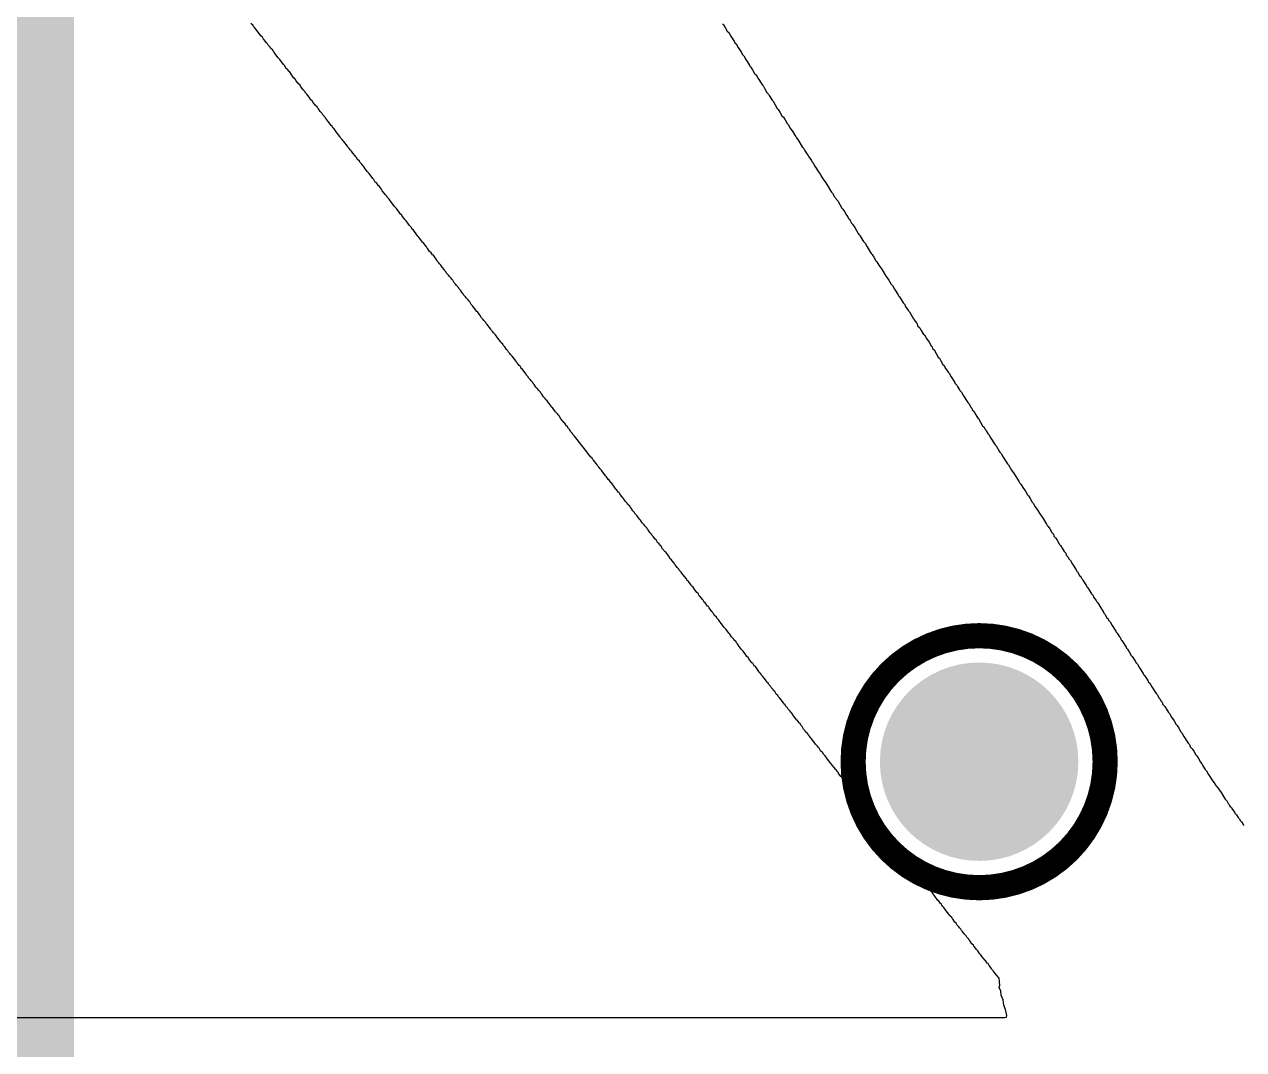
# Model space of a CAD drawing. Header units: inches. Extents: x -10 to 344, y -7 to 75.
# Drawn here: x 4.314 to 6.771, y 8.825 to 10.891 of the extents above; entities that cross this region are included whole.
import ezdxf

# ---------------------------------------------------------------- set-up
doc = ezdxf.new("R2010")
doc.units = ezdxf.units.IN
for name, color, linetype in [('Bottom Layer', 5, 'Continuous'), ('Bottom Overlay', 54, 'Continuous'), ('Drill Drawing', 1, 'Continuous'), ('Mid Layer 1', 16, 'Continuous'), ('Mid Layer 2', 76, 'Continuous'), ('Top Layer', 1, 'Continuous'), ('Top Solder', 216, 'Continuous'), ('Via Holes', 16, 'Continuous')]:
    doc.layers.add(name, color=color, linetype=linetype)

# ---------------------------------------------------------------- blocks, each defined once
blk = doc.blocks.new('DSGP_1575_18_4_A_02_117')
at = {"layer": 'Top Solder'}
blk.add_hatch(color=216, dxfattribs=at).paths.add_polyline_path([(-13.45, 1.85), (-13.45, -1.85), (-17.15, -1.85), (-17.15, 1.85)])

msp = doc.modelspace()

# ---------------------------------------------------------------- hatches: boundary and pattern name
at = {"layer": 'Bottom Layer'}
h = msp.add_hatch(color=5, dxfattribs=at)
edge = h.paths.add_edge_path()
edge.add_arc((6.2381, 9.4051), 0.2, 0, 360)
at = {"layer": 'Mid Layer 1'}
h = msp.add_hatch(color=16, dxfattribs=at)
edge = h.paths.add_edge_path()
edge.add_arc((6.2381, 9.4051), 0.2, 0, 360)
at = {"layer": 'Mid Layer 2'}
h = msp.add_hatch(color=76, dxfattribs=at)
edge = h.paths.add_edge_path()
edge.add_arc((6.2381, 9.4051), 0.2, 0, 360)
at = {"layer": 'Top Layer'}
h = msp.add_hatch(color=1, dxfattribs=at)
edge = h.paths.add_edge_path()
edge.add_arc((6.2381, 9.4051), 0.2, 0, 360)
at = {"layer": 'Via Holes'}
h = msp.add_hatch(color=7, dxfattribs=at)
edge = h.paths.add_edge_path()
edge.add_arc((6.2381, 9.4051), 0.1, 0, 360)

# ---------------------------------------------------------------- linework, layer by layer
at = {"layer": 'Bottom Overlay'}
for p, q in [((4.7748, 10.8892), (4.7706, 10.8934)), ((4.7758, 10.8871), (4.7748, 10.8892)), ((4.7779, 10.8851), (4.7758, 10.8871)), ((5.7211, 10.8923), (5.7232, 10.8903)), ((5.7232, 10.8903), (5.7263, 10.8851)), ((4.7852, 10.8757), (4.7779, 10.8851)), ((4.7862, 10.8736), (4.7852, 10.8757)), ((4.7893, 10.8705), (4.7862, 10.8736)), ((4.7904, 10.8684), (4.7893, 10.8705)), ((4.7935, 10.8653), (4.7904, 10.8684)), ((4.7961, 10.8617), (4.7935, 10.8653)), ((4.8008, 10.8559), (4.7961, 10.8617)), ((5.7263, 10.8851), (5.7304, 10.8778)), ((5.7304, 10.8778), (5.7336, 10.8747)), ((5.7336, 10.8747), (5.7377, 10.8674)), ((5.7377, 10.8674), (5.745, 10.8559)), ((4.8018, 10.8539), (4.8008, 10.8559)), ((4.8039, 10.8518), (4.8018, 10.8539)), ((4.8049, 10.8497), (4.8039, 10.8518)), ((4.8091, 10.8455), (4.8049, 10.8497)), ((4.8101, 10.8435), (4.8091, 10.8455)), ((4.8143, 10.8393), (4.8101, 10.8435)), ((4.8153, 10.8372), (4.8143, 10.8393)), ((4.8174, 10.8351), (4.8153, 10.8372)), ((5.745, 10.8559), (5.746, 10.8539)), ((5.746, 10.8539), (5.7481, 10.8518)), ((5.7481, 10.8518), (5.7523, 10.8445)), ((5.7523, 10.8445), (5.759, 10.8346)), ((4.8205, 10.8299), (4.8174, 10.8351)), ((4.8236, 10.8268), (4.8205, 10.8299)), ((4.8247, 10.8247), (4.8236, 10.8268)), ((4.8288, 10.8206), (4.8247, 10.8247)), ((4.8299, 10.8185), (4.8288, 10.8206)), ((4.833, 10.8154), (4.8299, 10.8185)), ((4.8361, 10.8102), (4.833, 10.8154)), ((5.759, 10.8346), (5.7606, 10.831)), ((5.7606, 10.831), (5.7637, 10.8279)), ((5.7637, 10.8279), (5.7679, 10.8206)), ((5.7679, 10.8206), (5.7752, 10.8091)), ((4.8382, 10.8081), (4.8361, 10.8102)), ((4.8418, 10.8024), (4.8382, 10.8081)), ((4.8439, 10.8013), (4.8418, 10.8024)), ((4.8455, 10.7987), (4.8439, 10.8013)), ((4.8465, 10.7967), (4.8455, 10.7987)), ((4.8481, 10.7961), (4.8465, 10.7967)), ((4.8559, 10.7852), (4.8481, 10.7961)), ((5.7752, 10.8091), (5.7762, 10.8071)), ((5.7762, 10.8071), (5.7783, 10.805)), ((5.7783, 10.805), (5.7814, 10.7998)), ((5.7814, 10.7998), (5.7856, 10.7925)), ((5.7856, 10.7925), (5.7887, 10.7894)), ((5.7887, 10.7894), (5.7928, 10.7821)), ((4.8569, 10.7831), (4.8559, 10.7852)), ((4.8585, 10.7826), (4.8569, 10.7831)), ((4.86, 10.78), (4.8585, 10.7826)), ((4.8611, 10.7779), (4.86, 10.78)), ((4.8652, 10.7738), (4.8611, 10.7779)), ((4.8663, 10.7717), (4.8652, 10.7738)), ((4.8694, 10.7686), (4.8663, 10.7717)), ((4.8704, 10.7665), (4.8694, 10.7686)), ((4.8725, 10.7644), (4.8704, 10.7665)), ((4.8756, 10.7592), (4.8725, 10.7644)), ((5.7928, 10.7821), (5.8001, 10.7707)), ((5.8001, 10.7707), (5.8012, 10.7686)), ((5.8012, 10.7686), (5.8032, 10.7665)), ((5.8032, 10.7665), (5.8064, 10.7613)), ((4.8798, 10.7551), (4.8756, 10.7592)), ((4.8808, 10.753), (4.8798, 10.7551)), ((4.884, 10.7499), (4.8808, 10.753)), ((4.885, 10.7478), (4.884, 10.7499)), ((4.8881, 10.7447), (4.885, 10.7478)), ((4.8912, 10.7395), (4.8881, 10.7447)), ((4.8944, 10.7363), (4.8912, 10.7395)), ((5.8064, 10.7613), (5.8105, 10.754)), ((5.8105, 10.754), (5.8136, 10.7509)), ((5.8136, 10.7509), (5.8147, 10.7478)), ((5.8147, 10.7478), (5.8199, 10.7405)), ((5.8199, 10.7405), (5.8209, 10.7384)), ((5.8209, 10.7384), (5.823, 10.7363)), ((4.8954, 10.7343), (4.8944, 10.7363)), ((4.8996, 10.7301), (4.8954, 10.7343)), ((4.9006, 10.728), (4.8996, 10.7301)), ((4.9037, 10.7249), (4.9006, 10.728)), ((4.9048, 10.7228), (4.9037, 10.7249)), ((4.9068, 10.7208), (4.9048, 10.7228)), ((4.91, 10.7156), (4.9068, 10.7208)), ((4.9141, 10.7114), (4.91, 10.7156)), ((5.823, 10.7363), (5.8313, 10.7218)), ((5.8313, 10.7218), (5.8334, 10.7197)), ((5.8334, 10.7197), (5.8365, 10.7145)), ((5.8365, 10.7145), (5.8407, 10.7072)), ((4.9151, 10.7093), (4.9141, 10.7114)), ((4.9193, 10.7052), (4.9151, 10.7093)), ((4.9203, 10.7031), (4.9193, 10.7052)), ((4.9224, 10.701), (4.9203, 10.7031)), ((4.9261, 10.6953), (4.9224, 10.701)), ((4.9307, 10.6896), (4.9261, 10.6953)), ((4.9318, 10.6875), (4.9307, 10.6896)), ((5.8407, 10.7072), (5.8438, 10.7041)), ((5.8438, 10.7041), (5.8469, 10.6989)), ((5.8469, 10.6989), (5.8511, 10.6916)), ((5.8511, 10.6916), (5.8532, 10.6896)), ((5.8532, 10.6896), (5.8573, 10.6823)), ((4.9333, 10.687), (4.9318, 10.6875)), ((4.9365, 10.6818), (4.9333, 10.687)), ((4.9385, 10.6807), (4.9365, 10.6818)), ((4.9422, 10.675), (4.9385, 10.6807)), ((4.9495, 10.6656), (4.9422, 10.675)), ((4.9505, 10.6636), (4.9495, 10.6656)), ((5.8573, 10.6823), (5.8625, 10.675)), ((5.8625, 10.675), (5.8667, 10.6677)), ((5.8667, 10.6677), (5.8688, 10.6656)), ((5.8688, 10.6656), (5.8698, 10.6625)), ((4.9547, 10.6594), (4.9505, 10.6636)), ((4.9557, 10.6573), (4.9547, 10.6594)), ((4.9578, 10.6552), (4.9557, 10.6573)), ((4.9651, 10.6459), (4.9578, 10.6552)), ((4.9661, 10.6438), (4.9651, 10.6459)), ((4.9692, 10.6407), (4.9661, 10.6438)), ((4.9703, 10.6386), (4.9692, 10.6407)), ((5.8698, 10.6625), (5.8729, 10.6594)), ((5.8729, 10.6594), (5.8812, 10.6448)), ((5.8812, 10.6448), (5.8833, 10.6428)), ((5.8833, 10.6428), (5.8864, 10.6376)), ((4.9734, 10.6355), (4.9703, 10.6386)), ((4.976, 10.6318), (4.9734, 10.6355)), ((4.9807, 10.6261), (4.976, 10.6318)), ((4.9817, 10.624), (4.9807, 10.6261)), ((4.9838, 10.622), (4.9817, 10.624)), ((4.9848, 10.6199), (4.9838, 10.622)), ((4.989, 10.6157), (4.9848, 10.6199)), ((4.99, 10.6136), (4.989, 10.6157)), ((5.8864, 10.6376), (5.8906, 10.6303)), ((5.8906, 10.6303), (5.8937, 10.6272)), ((5.8937, 10.6272), (5.8948, 10.624)), ((5.8948, 10.624), (5.9, 10.6168)), ((5.9, 10.6168), (5.901, 10.6147)), ((4.9942, 10.6095), (4.99, 10.6136)), ((4.9952, 10.6074), (4.9942, 10.6095)), ((4.9973, 10.6053), (4.9952, 10.6074)), ((5.0004, 10.6001), (4.9973, 10.6053)), ((5.0035, 10.597), (5.0004, 10.6001)), ((5.0046, 10.5949), (5.0035, 10.597)), ((5.0087, 10.5908), (5.0046, 10.5949)), ((5.0098, 10.5887), (5.0087, 10.5908)), ((5.901, 10.6147), (5.9031, 10.6126)), ((5.9031, 10.6126), (5.9072, 10.6053)), ((5.9072, 10.6053), (5.9145, 10.5939)), ((5.9145, 10.5939), (5.9155, 10.5918)), ((5.9155, 10.5918), (5.9187, 10.5887)), ((5.0129, 10.5856), (5.0098, 10.5887)), ((5.016, 10.5804), (5.0129, 10.5856)), ((5.0181, 10.5783), (5.016, 10.5804)), ((5.0212, 10.5731), (5.0181, 10.5783)), ((5.0228, 10.5726), (5.0212, 10.5731)), ((5.0254, 10.5689), (5.0228, 10.5726)), ((5.0264, 10.5668), (5.0254, 10.5689)), ((5.028, 10.5663), (5.0264, 10.5668)), ((5.0327, 10.5596), (5.028, 10.5663)), ((5.9187, 10.5887), (5.9197, 10.5856)), ((5.9197, 10.5856), (5.9239, 10.5793)), ((5.9239, 10.5793), (5.9249, 10.5772)), ((5.9249, 10.5772), (5.928, 10.5741)), ((5.928, 10.5741), (5.9322, 10.5668)), ((5.9322, 10.5668), (5.9395, 10.5554)), ((5.0353, 10.5559), (5.0327, 10.5596)), ((5.0399, 10.5502), (5.0353, 10.5559)), ((5.041, 10.5481), (5.0399, 10.5502)), ((5.0441, 10.545), (5.041, 10.5481)), ((5.0451, 10.5429), (5.0441, 10.545)), ((5.0493, 10.5388), (5.0451, 10.5429)), ((5.9395, 10.5554), (5.9405, 10.5533)), ((5.9405, 10.5533), (5.9426, 10.5512)), ((5.9426, 10.5512), (5.9467, 10.544)), ((5.9467, 10.544), (5.9488, 10.5419)), ((5.9488, 10.5419), (5.9499, 10.5388)), ((5.0503, 10.5367), (5.0493, 10.5388)), ((5.0524, 10.5346), (5.0503, 10.5367)), ((5.0555, 10.5294), (5.0524, 10.5346)), ((5.0587, 10.5263), (5.0555, 10.5294)), ((5.0597, 10.5242), (5.0587, 10.5263)), ((5.0639, 10.52), (5.0597, 10.5242)), ((5.0649, 10.518), (5.0639, 10.52)), ((5.068, 10.5148), (5.0649, 10.518)), ((5.9499, 10.5388), (5.953, 10.5356)), ((5.953, 10.5356), (5.9613, 10.5211)), ((5.9613, 10.5211), (5.9634, 10.519)), ((5.9634, 10.519), (5.9665, 10.5138)), ((5.0711, 10.5096), (5.068, 10.5148)), ((5.0743, 10.5065), (5.0711, 10.5096)), ((5.0753, 10.5044), (5.0743, 10.5065)), ((5.0795, 10.5003), (5.0753, 10.5044)), ((5.0805, 10.4982), (5.0795, 10.5003)), ((5.0836, 10.4951), (5.0805, 10.4982)), ((5.0847, 10.493), (5.0836, 10.4951)), ((5.0867, 10.4909), (5.0847, 10.493)), ((5.9665, 10.5138), (5.9707, 10.5065)), ((5.9707, 10.5065), (5.9738, 10.5034)), ((5.9738, 10.5034), (5.9748, 10.5003)), ((5.9748, 10.5003), (5.9769, 10.4982)), ((5.9769, 10.4982), (5.9779, 10.4961)), ((5.9779, 10.4961), (5.9811, 10.4909)), ((5.0899, 10.4857), (5.0867, 10.4909)), ((5.094, 10.4816), (5.0899, 10.4857)), ((5.0951, 10.4795), (5.094, 10.4816)), ((5.0982, 10.4764), (5.0951, 10.4795)), ((5.0992, 10.4743), (5.0982, 10.4764)), ((5.1023, 10.4712), (5.0992, 10.4743)), ((5.1055, 10.466), (5.1023, 10.4712)), ((5.9811, 10.4909), (5.9831, 10.4888)), ((5.9831, 10.4888), (5.9873, 10.4816)), ((5.9873, 10.4816), (5.9946, 10.4701)), ((5.9946, 10.4701), (5.9956, 10.4681)), ((5.9956, 10.4681), (5.9977, 10.466)), ((5.1075, 10.4639), (5.1055, 10.466)), ((5.1101, 10.4603), (5.1075, 10.4639)), ((5.1148, 10.4545), (5.1101, 10.4603)), ((5.1159, 10.4525), (5.1148, 10.4545)), ((5.1174, 10.4519), (5.1159, 10.4525)), ((5.12, 10.4483), (5.1174, 10.4519)), ((5.1211, 10.4462), (5.12, 10.4483)), ((5.1226, 10.4457), (5.1211, 10.4462)), ((5.1242, 10.4431), (5.1226, 10.4457)), ((5.9977, 10.466), (6.0039, 10.4556)), ((6.0039, 10.4556), (6.005, 10.4535)), ((6.005, 10.4535), (6.0081, 10.4504)), ((6.0081, 10.4504), (6.0123, 10.4431)), ((5.1252, 10.441), (5.1242, 10.4431)), ((5.1273, 10.4389), (5.1252, 10.441)), ((5.1304, 10.4337), (5.1273, 10.4389)), ((5.1335, 10.4306), (5.1304, 10.4337)), ((5.1361, 10.427), (5.1335, 10.4306)), ((5.1382, 10.4259), (5.1361, 10.427)), ((5.145, 10.4161), (5.1382, 10.4259)), ((6.0123, 10.4431), (6.0195, 10.4317)), ((6.0195, 10.4317), (6.0206, 10.4296)), ((6.0206, 10.4296), (6.0227, 10.4275)), ((6.0227, 10.4275), (6.0258, 10.4223)), ((6.0258, 10.4223), (6.0299, 10.415)), ((5.146, 10.414), (5.145, 10.4161)), ((5.1491, 10.4109), (5.146, 10.414)), ((5.1502, 10.4088), (5.1491, 10.4109)), ((5.1533, 10.4057), (5.1502, 10.4088)), ((5.1559, 10.402), (5.1533, 10.4057)), ((5.1606, 10.3963), (5.1559, 10.402)), ((5.1616, 10.3942), (5.1606, 10.3963)), ((5.1637, 10.3921), (5.1616, 10.3942)), ((6.0299, 10.415), (6.032, 10.4129)), ((6.032, 10.4129), (6.0362, 10.4057)), ((6.0362, 10.4057), (6.0383, 10.4036)), ((6.0383, 10.4036), (6.0424, 10.3963)), ((6.0424, 10.3963), (6.0497, 10.3849)), ((5.1647, 10.3901), (5.1637, 10.3921)), ((5.1689, 10.3859), (5.1647, 10.3901)), ((5.1699, 10.3838), (5.1689, 10.3859)), ((5.1741, 10.3797), (5.1699, 10.3838)), ((5.1751, 10.3776), (5.1741, 10.3797)), ((5.1772, 10.3755), (5.1751, 10.3776)), ((5.1803, 10.3703), (5.1772, 10.3755)), ((5.1834, 10.3672), (5.1803, 10.3703)), ((6.0497, 10.3849), (6.0507, 10.3828)), ((6.0507, 10.3828), (6.0528, 10.3807)), ((6.0528, 10.3807), (6.0559, 10.3755)), ((6.0559, 10.3755), (6.0601, 10.3682)), ((5.1845, 10.3651), (5.1834, 10.3672)), ((5.1886, 10.3609), (5.1845, 10.3651)), ((5.1897, 10.3589), (5.1886, 10.3609)), ((5.1928, 10.3557), (5.1897, 10.3589)), ((5.1959, 10.3505), (5.1928, 10.3557)), ((5.198, 10.3485), (5.1959, 10.3505)), ((5.199, 10.3464), (5.198, 10.3485)), ((5.2032, 10.3422), (5.199, 10.3464)), ((6.0601, 10.3682), (6.0632, 10.3651)), ((6.0632, 10.3651), (6.0674, 10.3578)), ((6.0674, 10.3578), (6.0747, 10.3464)), ((6.0747, 10.3464), (6.0757, 10.3443)), ((5.2042, 10.3401), (5.2032, 10.3422)), ((5.2084, 10.336), (5.2042, 10.3401)), ((5.2094, 10.3339), (5.2084, 10.336)), ((5.2115, 10.3318), (5.2094, 10.3339)), ((5.2146, 10.3266), (5.2115, 10.3318)), ((5.2178, 10.3235), (5.2146, 10.3266)), ((5.2188, 10.3214), (5.2178, 10.3235)), ((5.2256, 10.3126), (5.2188, 10.3214)), ((6.0757, 10.3443), (6.0778, 10.3422)), ((6.0778, 10.3422), (6.0809, 10.337)), ((6.0809, 10.337), (6.0851, 10.3297)), ((6.0851, 10.3297), (6.0882, 10.3266)), ((6.0882, 10.3266), (6.0892, 10.3235)), ((6.0892, 10.3235), (6.0944, 10.3162)), ((5.2276, 10.3115), (5.2256, 10.3126)), ((5.2302, 10.3069), (5.2276, 10.3115)), ((5.2323, 10.3048), (5.2302, 10.3069)), ((5.2354, 10.2996), (5.2323, 10.3048)), ((5.2386, 10.2965), (5.2354, 10.2996)), ((5.2396, 10.2944), (5.2386, 10.2965)), ((6.0944, 10.3162), (6.0955, 10.3141)), ((6.0955, 10.3141), (6.0975, 10.3121)), ((6.0975, 10.3121), (6.1059, 10.2975)), ((6.1059, 10.2975), (6.1079, 10.2954)), ((5.2438, 10.2902), (5.2396, 10.2944)), ((5.2448, 10.2881), (5.2438, 10.2902)), ((5.2469, 10.2861), (5.2448, 10.2881)), ((5.2542, 10.2767), (5.2469, 10.2861)), ((5.2552, 10.2746), (5.2542, 10.2767)), ((5.2583, 10.2715), (5.2552, 10.2746)), ((5.2594, 10.2694), (5.2583, 10.2715)), ((6.1079, 10.2954), (6.1111, 10.2902)), ((6.1111, 10.2902), (6.1131, 10.2881)), ((6.1131, 10.2881), (6.1142, 10.284)), ((6.1142, 10.284), (6.1183, 10.2798)), ((6.1183, 10.2798), (6.1215, 10.2746)), ((6.1215, 10.2746), (6.1256, 10.2673)), ((5.2635, 10.2653), (5.2594, 10.2694)), ((5.2646, 10.2632), (5.2635, 10.2653)), ((5.2666, 10.2611), (5.2646, 10.2632)), ((5.2698, 10.2559), (5.2666, 10.2611)), ((5.2739, 10.2517), (5.2698, 10.2559)), ((5.275, 10.2497), (5.2739, 10.2517)), ((5.2781, 10.2466), (5.275, 10.2497)), ((6.1256, 10.2673), (6.1277, 10.2653)), ((6.1277, 10.2653), (6.1319, 10.258)), ((6.1319, 10.258), (6.1371, 10.2507)), ((6.1371, 10.2507), (6.1412, 10.2434)), ((5.2791, 10.2445), (5.2781, 10.2466)), ((5.2822, 10.2414), (5.2791, 10.2445)), ((5.2854, 10.2361), (5.2822, 10.2414)), ((5.2885, 10.233), (5.2854, 10.2361)), ((5.2895, 10.2309), (5.2885, 10.233)), ((5.2926, 10.2278), (5.2895, 10.2309)), ((5.2937, 10.2257), (5.2926, 10.2278)), ((5.2968, 10.2226), (5.2937, 10.2257)), ((5.2994, 10.219), (5.2968, 10.2226)), ((6.1412, 10.2434), (6.1433, 10.2414)), ((6.1433, 10.2414), (6.1443, 10.2382)), ((6.1443, 10.2382), (6.1475, 10.2351)), ((6.1475, 10.2351), (6.1558, 10.2206)), ((5.3041, 10.2133), (5.2994, 10.219)), ((5.3051, 10.2112), (5.3041, 10.2133)), ((5.3072, 10.2091), (5.3051, 10.2112)), ((5.3108, 10.2034), (5.3072, 10.2091)), ((5.3129, 10.2024), (5.3108, 10.2034)), ((5.3145, 10.1998), (5.3129, 10.2024)), ((5.3155, 10.1977), (5.3145, 10.1998)), ((5.3171, 10.1972), (5.3155, 10.1977)), ((6.1558, 10.2206), (6.1579, 10.2185)), ((6.1579, 10.2185), (6.161, 10.2133)), ((6.161, 10.2133), (6.1651, 10.206)), ((6.1651, 10.206), (6.1683, 10.2029)), ((6.1683, 10.2029), (6.1693, 10.1998)), ((6.1693, 10.1998), (6.1745, 10.1925)), ((5.3202, 10.192), (5.3171, 10.1972)), ((5.3249, 10.1862), (5.3202, 10.192)), ((5.3259, 10.1842), (5.3249, 10.1862)), ((5.329, 10.181), (5.3259, 10.1842)), ((5.3301, 10.179), (5.329, 10.181)), ((5.3342, 10.1748), (5.3301, 10.179)), ((5.3353, 10.1727), (5.3342, 10.1748)), ((6.1745, 10.1925), (6.1755, 10.1904)), ((6.1755, 10.1904), (6.1776, 10.1883)), ((6.1776, 10.1883), (6.1818, 10.181)), ((6.1818, 10.181), (6.189, 10.1696)), ((5.3384, 10.1696), (5.3353, 10.1727)), ((5.3394, 10.1675), (5.3384, 10.1696)), ((5.3415, 10.1654), (5.3394, 10.1675)), ((5.3446, 10.1602), (5.3415, 10.1654)), ((5.3488, 10.1561), (5.3446, 10.1602)), ((5.3498, 10.154), (5.3488, 10.1561)), ((5.354, 10.1498), (5.3498, 10.154)), ((5.355, 10.1478), (5.354, 10.1498)), ((6.189, 10.1696), (6.1901, 10.1675)), ((6.1901, 10.1675), (6.1932, 10.1644)), ((6.1932, 10.1644), (6.1942, 10.1613)), ((6.1942, 10.1613), (6.1984, 10.155)), ((6.1984, 10.155), (6.1994, 10.153)), ((6.1994, 10.153), (6.2026, 10.1498)), ((6.2026, 10.1498), (6.2067, 10.1426)), ((5.3571, 10.1457), (5.355, 10.1478)), ((5.3602, 10.1405), (5.3571, 10.1457)), ((5.3634, 10.1374), (5.3602, 10.1405)), ((5.3644, 10.1353), (5.3634, 10.1374)), ((5.3675, 10.1322), (5.3644, 10.1353)), ((5.3701, 10.1285), (5.3675, 10.1322)), ((5.3748, 10.1228), (5.3701, 10.1285)), ((6.2067, 10.1426), (6.214, 10.1311)), ((6.214, 10.1311), (6.215, 10.129)), ((6.215, 10.129), (6.2171, 10.127)), ((6.2171, 10.127), (6.2213, 10.1197)), ((5.3758, 10.1207), (5.3748, 10.1228)), ((5.379, 10.1176), (5.3758, 10.1207)), ((5.38, 10.1155), (5.379, 10.1176)), ((5.3831, 10.1124), (5.38, 10.1155)), ((5.3842, 10.1103), (5.3831, 10.1124)), ((5.3883, 10.1062), (5.3842, 10.1103)), ((5.3894, 10.1041), (5.3883, 10.1062)), ((5.3914, 10.102), (5.3894, 10.1041)), ((5.3951, 10.0963), (5.3914, 10.102)), ((6.2213, 10.1197), (6.2234, 10.1176)), ((6.2234, 10.1176), (6.2244, 10.1145)), ((6.2244, 10.1145), (6.2275, 10.1114)), ((6.2275, 10.1114), (6.2317, 10.1041)), ((6.2317, 10.1041), (6.2353, 10.0973)), ((5.3998, 10.0906), (5.3951, 10.0963)), ((5.4008, 10.0885), (5.3998, 10.0906)), ((5.4023, 10.088), (5.4008, 10.0885)), ((5.4049, 10.0843), (5.4023, 10.088)), ((5.406, 10.0822), (5.4049, 10.0843)), ((5.4075, 10.0817), (5.406, 10.0822)), ((5.4102, 10.077), (5.4075, 10.0817)), ((5.4122, 10.075), (5.4102, 10.077)), ((5.4154, 10.0698), (5.4122, 10.075)), ((6.2353, 10.0973), (6.2369, 10.0968)), ((6.2369, 10.0968), (6.2452, 10.0822)), ((6.2452, 10.0822), (6.2483, 10.0791)), ((6.2483, 10.0791), (6.2494, 10.076)), ((6.2494, 10.076), (6.2514, 10.0739)), ((5.4185, 10.0666), (5.4154, 10.0698)), ((5.4195, 10.0646), (5.4185, 10.0666)), ((5.4226, 10.0614), (5.4195, 10.0646)), ((5.4252, 10.0578), (5.4226, 10.0614)), ((5.4398, 10.0391), (5.4252, 10.0578)), ((6.2514, 10.0739), (6.2525, 10.0718)), ((6.2525, 10.0718), (6.2556, 10.0666)), ((6.2556, 10.0666), (6.2577, 10.0646)), ((6.2577, 10.0646), (6.2618, 10.0573)), ((6.2618, 10.0573), (6.2691, 10.0458)), ((5.445, 10.0328), (5.4398, 10.0391)), ((5.4497, 10.0271), (5.445, 10.0328)), ((5.4507, 10.025), (5.4497, 10.0271)), ((6.2691, 10.0458), (6.2702, 10.0438)), ((6.2702, 10.0438), (6.2722, 10.0417)), ((6.2722, 10.0417), (6.2785, 10.0313)), ((6.2785, 10.0313), (6.2795, 10.0292)), ((6.2795, 10.0292), (6.2826, 10.0261)), ((6.2826, 10.0261), (6.2868, 10.0188)), ((5.4538, 10.0219), (5.4507, 10.025)), ((5.4549, 10.0198), (5.4538, 10.0219)), ((5.458, 10.0167), (5.4549, 10.0198)), ((5.459, 10.0146), (5.458, 10.0167)), ((5.4611, 10.0126), (5.459, 10.0146)), ((5.4684, 10.0032), (5.4611, 10.0126)), ((5.4694, 10.0011), (5.4684, 10.0032)), ((5.4725, 9.998), (5.4694, 10.0011)), ((6.2868, 10.0188), (6.2941, 10.0074)), ((6.2941, 10.0074), (6.2951, 10.0053)), ((6.2951, 10.0053), (6.2972, 10.0032)), ((6.2972, 10.0032), (6.3034, 9.9928)), ((5.4736, 9.9959), (5.4725, 9.998)), ((5.4767, 9.9928), (5.4736, 9.9959)), ((5.4793, 9.9892), (5.4767, 9.9928)), ((5.484, 9.9834), (5.4793, 9.9892)), ((5.485, 9.9814), (5.484, 9.9834)), ((5.4871, 9.9793), (5.485, 9.9814)), ((5.4902, 9.9741), (5.4871, 9.9793)), ((6.3034, 9.9928), (6.3045, 9.9907)), ((6.3045, 9.9907), (6.3076, 9.9876)), ((6.3076, 9.9876), (6.3118, 9.9803)), ((6.3118, 9.9803), (6.319, 9.9689)), ((5.4918, 9.9736), (5.4902, 9.9741)), ((5.4944, 9.9699), (5.4918, 9.9736)), ((5.4954, 9.9679), (5.4944, 9.9699)), ((5.497, 9.9673), (5.4954, 9.9679)), ((5.5048, 9.9564), (5.497, 9.9673)), ((5.5058, 9.9543), (5.5048, 9.9564)), ((5.5074, 9.9538), (5.5058, 9.9543)), ((5.5105, 9.9486), (5.5074, 9.9538)), ((6.319, 9.9689), (6.3201, 9.9668)), ((6.3201, 9.9668), (6.3222, 9.9647)), ((6.3222, 9.9647), (6.3263, 9.9575)), ((6.3263, 9.9575), (6.3315, 9.9502)), ((5.5126, 9.9476), (5.5105, 9.9486)), ((5.5141, 9.945), (5.5126, 9.9476)), ((5.5152, 9.9429), (5.5141, 9.945)), ((5.5183, 9.9398), (5.5152, 9.9429)), ((5.5193, 9.9377), (5.5183, 9.9398)), ((5.5214, 9.9356), (5.5193, 9.9377)), ((5.5245, 9.9304), (5.5214, 9.9356)), ((5.5287, 9.9263), (5.5245, 9.9304)), ((6.3315, 9.9502), (6.3357, 9.9429)), ((6.3357, 9.9429), (6.3378, 9.9408)), ((6.3378, 9.9408), (6.3409, 9.9356)), ((6.3409, 9.9356), (6.345, 9.9283)), ((6.345, 9.9283), (6.3471, 9.9263)), ((5.5297, 9.9242), (5.5287, 9.9263)), ((5.5339, 9.92), (5.5297, 9.9242)), ((5.5349, 9.9179), (5.5339, 9.92)), ((5.537, 9.9159), (5.5349, 9.9179)), ((5.5401, 9.9107), (5.537, 9.9159)), ((5.5433, 9.9075), (5.5401, 9.9107)), ((5.5443, 9.9055), (5.5433, 9.9075)), ((5.5485, 9.9013), (5.5443, 9.9055)), ((6.3471, 9.9263), (6.3513, 9.919)), ((6.3513, 9.919), (6.3565, 9.9117)), ((6.3565, 9.9117), (6.3606, 9.9044)), ((6.3606, 9.9044), (6.3627, 9.9023)), ((5.5495, 9.8992), (5.5485, 9.9013)), ((5.5526, 9.8961), (5.5495, 9.8992)), ((5.5537, 9.894), (5.5526, 9.8961)), ((5.5557, 9.8919), (5.5537, 9.894)), ((5.5589, 9.8867), (5.5557, 9.8919)), ((5.563, 9.8826), (5.5589, 9.8867)), ((5.5641, 9.8805), (5.563, 9.8826)), ((5.5682, 9.8763), (5.5641, 9.8805)), ((6.3627, 9.9023), (6.3669, 9.8951)), ((6.3669, 9.8951), (6.3742, 9.8836)), ((6.3742, 9.8836), (6.3752, 9.8815)), ((6.3752, 9.8815), (6.3773, 9.8795)), ((6.3773, 9.8795), (6.3804, 9.8743)), ((5.5693, 9.8743), (5.5682, 9.8763)), ((5.5713, 9.8722), (5.5693, 9.8743)), ((5.5745, 9.867), (5.5713, 9.8722)), ((5.5776, 9.8639), (5.5745, 9.867)), ((5.5786, 9.8618), (5.5776, 9.8639)), ((5.5817, 9.8587), (5.5786, 9.8618)), ((5.5849, 9.8535), (5.5817, 9.8587)), ((6.3804, 9.8743), (6.3846, 9.867)), ((6.3846, 9.867), (6.3877, 9.8639)), ((6.3877, 9.8639), (6.3887, 9.8597)), ((6.3887, 9.8597), (6.3929, 9.8555)), ((6.3929, 9.8555), (6.396, 9.8503)), ((5.5869, 9.8524), (5.5849, 9.8535)), ((5.5901, 9.8472), (5.5869, 9.8524)), ((5.5932, 9.8441), (5.5901, 9.8472)), ((5.5942, 9.842), (5.5932, 9.8441)), ((5.5963, 9.8399), (5.5942, 9.842)), ((5.5999, 9.8342), (5.5963, 9.8399)), ((5.6051, 9.828), (5.5999, 9.8342)), ((6.396, 9.8503), (6.4001, 9.8431)), ((6.4001, 9.8431), (6.4022, 9.841)), ((6.4022, 9.841), (6.4054, 9.8358)), ((6.4054, 9.8358), (6.4095, 9.8285)), ((5.6072, 9.8269), (5.6051, 9.828)), ((5.614, 9.8171), (5.6072, 9.8269)), ((5.615, 9.815), (5.614, 9.8171)), ((5.6181, 9.8119), (5.615, 9.815)), ((5.6192, 9.8098), (5.6181, 9.8119)), ((5.6233, 9.8056), (5.6192, 9.8098)), ((5.6244, 9.8035), (5.6233, 9.8056)), ((6.4095, 9.8285), (6.4126, 9.8254)), ((6.4126, 9.8254), (6.4137, 9.8212)), ((6.4137, 9.8212), (6.4178, 9.8171)), ((6.4178, 9.8171), (6.4189, 9.8139)), ((6.4189, 9.8139), (6.422, 9.8108)), ((6.422, 9.8108), (6.4261, 9.8035)), ((5.6265, 9.8015), (5.6244, 9.8035)), ((5.6296, 9.7963), (5.6265, 9.8015)), ((5.6327, 9.7931), (5.6296, 9.7963)), ((5.6337, 9.7911), (5.6327, 9.7931)), ((5.6379, 9.7869), (5.6337, 9.7911)), ((5.6389, 9.7848), (5.6379, 9.7869)), ((5.641, 9.7827), (5.6389, 9.7848)), ((5.6483, 9.7734), (5.641, 9.7827)), ((6.4261, 9.8035), (6.4334, 9.7921)), ((6.4334, 9.7921), (6.4345, 9.79)), ((6.4345, 9.79), (6.4365, 9.7879)), ((6.4365, 9.7879), (6.4407, 9.7807)), ((6.4407, 9.7807), (6.4428, 9.7786)), ((5.6493, 9.7713), (5.6483, 9.7734)), ((5.6525, 9.7682), (5.6493, 9.7713)), ((5.6535, 9.7661), (5.6525, 9.7682)), ((5.6576, 9.7619), (5.6535, 9.7661)), ((5.6587, 9.7599), (5.6576, 9.7619)), ((5.6618, 9.7567), (5.6587, 9.7599)), ((5.6649, 9.7515), (5.6618, 9.7567)), ((6.4428, 9.7786), (6.4438, 9.7755)), ((6.4438, 9.7755), (6.4459, 9.7734)), ((6.4459, 9.7734), (6.4469, 9.7713)), ((6.4469, 9.7713), (6.4542, 9.7599)), ((6.4542, 9.7599), (6.4553, 9.7578)), ((6.4553, 9.7578), (6.4573, 9.7557)), ((6.4573, 9.7557), (6.4605, 9.7505)), ((5.6681, 9.7484), (5.6649, 9.7515)), ((5.6691, 9.7463), (5.6681, 9.7484)), ((5.6722, 9.7432), (5.6691, 9.7463)), ((5.6733, 9.7411), (5.6722, 9.7432)), ((5.6748, 9.7396), (5.6733, 9.7411)), ((5.6795, 9.7339), (5.6748, 9.7396)), ((5.6805, 9.7318), (5.6795, 9.7339)), ((5.6826, 9.7297), (5.6805, 9.7318)), ((6.4605, 9.7505), (6.4646, 9.7432)), ((6.4646, 9.7432), (6.4677, 9.7401)), ((6.4677, 9.7401), (6.4688, 9.737)), ((6.4688, 9.737), (6.474, 9.7297)), ((5.6836, 9.7276), (5.6826, 9.7297)), ((5.6862, 9.725), (5.6836, 9.7276)), ((5.6904, 9.7188), (5.6862, 9.725)), ((5.6925, 9.7178), (5.6904, 9.7188)), ((5.6941, 9.7152), (5.6925, 9.7178)), ((5.6951, 9.7131), (5.6941, 9.7152)), ((5.6982, 9.71), (5.6951, 9.7131)), ((5.6992, 9.7079), (5.6982, 9.71)), ((5.7013, 9.7058), (5.6992, 9.7079)), ((6.474, 9.7297), (6.475, 9.7276)), ((6.475, 9.7276), (6.4771, 9.7256)), ((6.4771, 9.7256), (6.4813, 9.7183)), ((6.4813, 9.7183), (6.4885, 9.7068)), ((6.4885, 9.7068), (6.4896, 9.7048)), ((5.7044, 9.7006), (5.7013, 9.7058)), ((5.7086, 9.6964), (5.7044, 9.7006)), ((5.7096, 9.6944), (5.7086, 9.6964)), ((5.7138, 9.6902), (5.7096, 9.6944)), ((5.7148, 9.6881), (5.7138, 9.6902)), ((5.7169, 9.686), (5.7148, 9.6881)), ((5.72, 9.6808), (5.7169, 9.686)), ((6.4896, 9.7048), (6.4917, 9.7027)), ((6.4917, 9.7027), (6.4958, 9.6954)), ((6.4958, 9.6954), (6.4979, 9.6933)), ((6.4979, 9.6933), (6.4989, 9.6902)), ((6.4989, 9.6902), (6.5021, 9.6871)), ((6.5021, 9.6871), (6.5062, 9.6798)), ((5.7232, 9.6777), (5.72, 9.6808)), ((5.7242, 9.6756), (5.7232, 9.6777)), ((5.7284, 9.6715), (5.7242, 9.6756)), ((5.7294, 9.6694), (5.7284, 9.6715)), ((5.7325, 9.6663), (5.7294, 9.6694)), ((5.7336, 9.6642), (5.7325, 9.6663)), ((5.7356, 9.6621), (5.7336, 9.6642)), ((5.7388, 9.6569), (5.7356, 9.6621)), ((5.7429, 9.6528), (5.7388, 9.6569)), ((6.5062, 9.6798), (6.5135, 9.6684)), ((6.5135, 9.6684), (6.5145, 9.6663)), ((6.5145, 9.6663), (6.5166, 9.6642)), ((6.5166, 9.6642), (6.5208, 9.6569)), ((6.5208, 9.6569), (6.5229, 9.6548)), ((5.744, 9.6507), (5.7429, 9.6528)), ((5.7481, 9.6465), (5.744, 9.6507)), ((5.7492, 9.6444), (5.7481, 9.6465)), ((5.7512, 9.6424), (5.7492, 9.6444)), ((5.7544, 9.6372), (5.7512, 9.6424)), ((5.7575, 9.634), (5.7544, 9.6372)), ((5.7585, 9.632), (5.7575, 9.634)), ((6.5229, 9.6548), (6.5239, 9.6517)), ((6.5239, 9.6517), (6.526, 9.6496)), ((6.526, 9.6496), (6.527, 9.6476)), ((6.527, 9.6476), (6.5343, 9.6361)), ((6.5343, 9.6361), (6.5353, 9.634)), ((6.5353, 9.634), (6.5374, 9.632)), ((5.7627, 9.6278), (5.7585, 9.632)), ((5.7637, 9.6257), (5.7627, 9.6278)), ((5.7668, 9.6226), (5.7637, 9.6257)), ((5.77, 9.6174), (5.7668, 9.6226)), ((5.7731, 9.6143), (5.77, 9.6174)), ((5.7741, 9.6122), (5.7731, 9.6143)), ((5.7762, 9.6101), (5.7741, 9.6122)), ((5.7798, 9.6044), (5.7762, 9.6101)), ((6.5374, 9.632), (6.5405, 9.6268)), ((6.5405, 9.6268), (6.5447, 9.6195)), ((6.5447, 9.6195), (6.5468, 9.6174)), ((6.5468, 9.6174), (6.553, 9.607)), ((5.7819, 9.6034), (5.7798, 9.6044)), ((5.785, 9.5982), (5.7819, 9.6034)), ((5.7871, 9.5971), (5.785, 9.5982)), ((5.7939, 9.5872), (5.7871, 9.5971)), ((5.7949, 9.5852), (5.7939, 9.5872)), ((5.798, 9.582), (5.7949, 9.5852)), ((6.553, 9.607), (6.5541, 9.6049)), ((6.5541, 9.6049), (6.5572, 9.6018)), ((6.5572, 9.6018), (6.5613, 9.5945)), ((6.5613, 9.5945), (6.5686, 9.5831)), ((5.7991, 9.58), (5.798, 9.582)), ((5.8022, 9.5768), (5.7991, 9.58)), ((5.8048, 9.5732), (5.8022, 9.5768)), ((5.8095, 9.5675), (5.8048, 9.5732)), ((5.8105, 9.5654), (5.8095, 9.5675)), ((5.8126, 9.5633), (5.8105, 9.5654)), ((5.8136, 9.5612), (5.8126, 9.5633)), ((5.8178, 9.5571), (5.8136, 9.5612)), ((6.5686, 9.5831), (6.5697, 9.581)), ((6.5697, 9.581), (6.5717, 9.5789)), ((6.5717, 9.5789), (6.578, 9.5685)), ((6.578, 9.5685), (6.579, 9.5664)), ((6.579, 9.5664), (6.5821, 9.5633)), ((6.5821, 9.5633), (6.5863, 9.556)), ((5.8188, 9.555), (5.8178, 9.5571)), ((5.823, 9.5508), (5.8188, 9.555)), ((5.824, 9.5488), (5.823, 9.5508)), ((5.8261, 9.5467), (5.824, 9.5488)), ((5.8292, 9.5415), (5.8261, 9.5467)), ((5.8324, 9.5384), (5.8292, 9.5415)), ((5.8334, 9.5363), (5.8324, 9.5384)), ((5.8365, 9.5332), (5.8334, 9.5363)), ((6.5863, 9.556), (6.5936, 9.5446)), ((6.5936, 9.5446), (6.5946, 9.5425)), ((6.5946, 9.5425), (6.5967, 9.5404)), ((6.5967, 9.5404), (6.6009, 9.5332)), ((5.8391, 9.5295), (5.8365, 9.5332)), ((5.8438, 9.5238), (5.8391, 9.5295)), ((5.8448, 9.5217), (5.8438, 9.5238)), ((5.8469, 9.5196), (5.8448, 9.5217)), ((5.848, 9.5176), (5.8469, 9.5196)), ((5.8521, 9.5134), (5.848, 9.5176)), ((5.8532, 9.5113), (5.8521, 9.5134)), ((5.8573, 9.5072), (5.8532, 9.5113)), ((6.6009, 9.5332), (6.6029, 9.5311)), ((6.6029, 9.5311), (6.604, 9.528)), ((6.604, 9.528), (6.6071, 9.5248)), ((6.6071, 9.5248), (6.6081, 9.5207)), ((6.6081, 9.5207), (6.6123, 9.5165)), ((6.6123, 9.5165), (6.6154, 9.5113)), ((6.6154, 9.5113), (6.6196, 9.504)), ((5.8584, 9.5051), (5.8573, 9.5072)), ((5.8604, 9.503), (5.8584, 9.5051)), ((5.8641, 9.4973), (5.8604, 9.503)), ((5.8688, 9.4916), (5.8641, 9.4973)), ((5.8698, 9.4895), (5.8688, 9.4916)), ((5.8714, 9.489), (5.8698, 9.4895)), ((5.874, 9.4853), (5.8714, 9.489)), ((5.875, 9.4833), (5.874, 9.4853)), ((6.6196, 9.504), (6.6217, 9.502)), ((6.6217, 9.502), (6.6258, 9.4947)), ((6.6258, 9.4947), (6.631, 9.4874)), ((6.631, 9.4874), (6.6352, 9.4801)), ((5.8766, 9.4827), (5.875, 9.4833)), ((5.8792, 9.4781), (5.8766, 9.4827)), ((5.8812, 9.476), (5.8792, 9.4781)), ((5.8844, 9.4708), (5.8812, 9.476)), ((5.8875, 9.4676), (5.8844, 9.4708)), ((5.8885, 9.4656), (5.8875, 9.4676)), ((5.8927, 9.4614), (5.8885, 9.4656)), ((5.8937, 9.4593), (5.8927, 9.4614)), ((6.6352, 9.4801), (6.6373, 9.4781)), ((6.6373, 9.4781), (6.6404, 9.4729)), ((6.6404, 9.4729), (6.6445, 9.4656)), ((6.6445, 9.4656), (6.6466, 9.4635)), ((6.6466, 9.4635), (6.6508, 9.4562)), ((5.8958, 9.4573), (5.8937, 9.4593)), ((5.9031, 9.4479), (5.8958, 9.4573)), ((5.9041, 9.4458), (5.9031, 9.4479)), ((5.9072, 9.4427), (5.9041, 9.4458)), ((5.9083, 9.4406), (5.9072, 9.4427)), ((5.9124, 9.4365), (5.9083, 9.4406)), ((5.9135, 9.4344), (5.9124, 9.4365)), ((6.6508, 9.4562), (6.6581, 9.4448)), ((6.6581, 9.4448), (6.6591, 9.4427)), ((6.6591, 9.4427), (6.6622, 9.4396)), ((6.6622, 9.4396), (6.6633, 9.4354)), ((5.9155, 9.4323), (5.9135, 9.4344)), ((5.9187, 9.4271), (5.9155, 9.4323)), ((5.9228, 9.4229), (5.9187, 9.4271)), ((5.9239, 9.4209), (5.9228, 9.4229)), ((5.928, 9.4167), (5.9239, 9.4209)), ((5.9291, 9.4146), (5.928, 9.4167)), ((5.9311, 9.4125), (5.9291, 9.4146)), ((5.9343, 9.4073), (5.9311, 9.4125)), ((6.6633, 9.4354), (6.6674, 9.4313)), ((6.6674, 9.4313), (6.6705, 9.4261)), ((6.6705, 9.4261), (6.6747, 9.4188)), ((6.6747, 9.4188), (6.6768, 9.4167)), ((6.6768, 9.4167), (6.6799, 9.4115)), ((6.6799, 9.4115), (6.6841, 9.4042)), ((5.9374, 9.4042), (5.9343, 9.4073)), ((5.9384, 9.4021), (5.9374, 9.4042)), ((5.94, 9.4006), (5.9384, 9.4021)), ((5.9483, 9.3902), (5.94, 9.4006)), ((5.953, 9.3845), (5.9483, 9.3902)), ((6.6841, 9.4042), (6.6872, 9.4011)), ((6.6872, 9.4011), (6.6882, 9.398)), ((6.6882, 9.398), (6.6924, 9.3917)), ((6.6924, 9.3917), (6.6934, 9.3897)), ((6.6934, 9.3897), (6.6965, 9.3865)), ((5.954, 9.3824), (5.953, 9.3845)), ((5.9561, 9.3803), (5.954, 9.3824)), ((5.9592, 9.3751), (5.9561, 9.3803)), ((5.9613, 9.3741), (5.9592, 9.3751)), ((5.9623, 9.372), (5.9613, 9.3741)), ((5.9655, 9.3689), (5.9623, 9.372)), ((5.9691, 9.3631), (5.9655, 9.3689)), ((5.9738, 9.3574), (5.9691, 9.3631)), ((6.6965, 9.3865), (6.7007, 9.3793)), ((6.7007, 9.3793), (6.708, 9.3678)), ((6.708, 9.3678), (6.709, 9.3657)), ((6.709, 9.3657), (6.7121, 9.3626)), ((6.7121, 9.3626), (6.7152, 9.3574)), ((5.9748, 9.3553), (5.9738, 9.3574)), ((5.9764, 9.3548), (5.9748, 9.3553)), ((5.9779, 9.3522), (5.9764, 9.3548)), ((5.979, 9.3501), (5.9779, 9.3522)), ((5.9805, 9.3486), (5.979, 9.3501)), ((5.9852, 9.3429), (5.9805, 9.3486)), ((5.9925, 9.3335), (5.9852, 9.3429)), ((6.7152, 9.3574), (6.7173, 9.3553)), ((6.7173, 9.3553), (6.7204, 9.3501)), ((6.7204, 9.3501), (6.7256, 9.3429)), ((6.7256, 9.3429), (6.7329, 9.3314)), ((5.9935, 9.3314), (5.9925, 9.3335)), ((5.9977, 9.3273), (5.9935, 9.3314)), ((5.9987, 9.3252), (5.9977, 9.3273)), ((6.0029, 9.321), (5.9987, 9.3252)), ((6.0039, 9.3189), (6.0029, 9.321)), ((6.006, 9.3169), (6.0039, 9.3189)), ((6.0091, 9.3117), (6.006, 9.3169)), ((6.7329, 9.3314), (6.734, 9.3293)), ((6.734, 9.3293), (6.7371, 9.3262)), ((6.7371, 9.3262), (6.7402, 9.321)), ((6.7402, 9.321), (6.7423, 9.3189)), ((6.7423, 9.3189), (6.7433, 9.3158)), ((6.7433, 9.3158), (6.7464, 9.3127)), ((6.0123, 9.3085), (6.0091, 9.3117)), ((6.0133, 9.3065), (6.0123, 9.3085)), ((6.0164, 9.3033), (6.0133, 9.3065)), ((6.019, 9.2997), (6.0164, 9.3033)), ((6.0237, 9.294), (6.019, 9.2997)), ((6.0247, 9.2919), (6.0237, 9.294)), ((6.0279, 9.2888), (6.0247, 9.2919)), ((6.0289, 9.2867), (6.0279, 9.2888)), ((6.7464, 9.3127), (6.7475, 9.3106)), ((6.7475, 9.3106), (6.7527, 9.3033)), ((6.7527, 9.3033), (6.7537, 9.3013)), ((6.7537, 9.3013), (6.7568, 9.2981)), ((6.7568, 9.2981), (6.76, 9.2929)), ((6.76, 9.2929), (6.762, 9.2909)), ((6.762, 9.2909), (6.7652, 9.2857)), ((6.032, 9.2836), (6.0289, 9.2867)), ((6.0331, 9.2815), (6.032, 9.2836)), ((6.0372, 9.2773), (6.0331, 9.2815)), ((6.0383, 9.2753), (6.0372, 9.2773)), ((6.0403, 9.2732), (6.0383, 9.2753)), ((6.0435, 9.268), (6.0403, 9.2732)), ((6.0466, 9.2649), (6.0435, 9.268)), ((6.0476, 9.2628), (6.0466, 9.2649)), ((6.7652, 9.2857), (6.7672, 9.2836)), ((6.7672, 9.2836), (6.7704, 9.2784)), ((6.7704, 9.2784), (6.7724, 9.2763)), ((6.0518, 9.2586), (6.0476, 9.2628)), ((6.0528, 9.2565), (6.0518, 9.2586)), ((6.0559, 9.2534), (6.0528, 9.2565)), ((6.0591, 9.2482), (6.0559, 9.2534)), ((6.0611, 9.2461), (6.0591, 9.2482)), ((6.0648, 9.2404), (6.0611, 9.2461)), ((6.0669, 9.2394), (6.0648, 9.2404)), ((6.0684, 9.2357), (6.0669, 9.2394)), ((6.0726, 9.2316), (6.0684, 9.2357)), ((6.0736, 9.2295), (6.0726, 9.2316)), ((6.0778, 9.2253), (6.0736, 9.2295)), ((6.0788, 9.2233), (6.0778, 9.2253)), ((6.0809, 9.2212), (6.0788, 9.2233)), ((6.0819, 9.2191), (6.0809, 9.2212)), ((6.0887, 9.2103), (6.0819, 9.2191)), ((6.0939, 9.204), (6.0887, 9.2103)), ((6.0986, 9.1983), (6.0939, 9.204)), ((6.0996, 9.1962), (6.0986, 9.1983)), ((6.1027, 9.1931), (6.0996, 9.1962)), ((6.1038, 9.191), (6.1027, 9.1931)), ((6.1069, 9.1879), (6.1038, 9.191)), ((6.1079, 9.1858), (6.1069, 9.1879)), ((6.1095, 9.1843), (6.1079, 9.1858)), ((6.1142, 9.1786), (6.1095, 9.1843)), ((6.1152, 9.1765), (6.1142, 9.1786)), ((6.1173, 9.1744), (6.1152, 9.1765)), ((6.1183, 9.1723), (6.1173, 9.1744)), ((6.1215, 9.1692), (6.1183, 9.1723)), ((6.1225, 9.1671), (6.1215, 9.1692)), ((6.1256, 9.164), (6.1225, 9.1671)), ((6.1282, 9.1604), (6.1256, 9.164)), ((6.1329, 9.1546), (6.1282, 9.1604)), ((6.1339, 9.1526), (6.1329, 9.1546)), ((6.1371, 9.1494), (6.1339, 9.1526)), ((6.1381, 9.1474), (6.1371, 9.1494)), ((6.1412, 9.1442), (6.1381, 9.1474)), ((6.1423, 9.1422), (6.1412, 9.1442)), ((6.1438, 9.1406), (6.1423, 9.1422)), ((6.1537, 9.1276), (6.1438, 9.1406)), ((6.1547, 9.1255), (6.1537, 9.1276)), ((6.1563, 9.125), (6.1547, 9.1255)), ((6.1594, 9.1198), (6.1563, 9.125)), ((6.1615, 9.1188), (6.1594, 9.1198)), ((6.163, 9.1162), (6.1615, 9.1188)), ((6.1641, 9.1141), (6.163, 9.1162)), ((6.1672, 9.111), (6.1641, 9.1141)), ((6.1683, 9.1089), (6.1672, 9.111)), ((6.1703, 9.1068), (6.1683, 9.1089)), ((6.1734, 9.1016), (6.1703, 9.1068)), ((6.1776, 9.0974), (6.1734, 9.1016)), ((6.1787, 9.0954), (6.1776, 9.0974)), ((6.1828, 9.0912), (6.1787, 9.0954)), ((6.1838, 9.0891), (6.1828, 9.0912)), ((6.1859, 9.087), (6.1838, 9.0891)), ((6.189, 9.0818), (6.1859, 9.087)), ((6.1922, 9.0787), (6.189, 9.0818)), ((6.1932, 9.0766), (6.1922, 9.0787)), ((6.1974, 9.0725), (6.1932, 9.0766)), ((6.1984, 9.0704), (6.1974, 9.0725)), ((6.2015, 9.0673), (6.1984, 9.0704)), ((6.2026, 9.0652), (6.2015, 9.0673)), ((6.2046, 9.0631), (6.2026, 9.0652)), ((6.2078, 9.0579), (6.2046, 9.0631)), ((6.2119, 9.0538), (6.2078, 9.0579)), ((6.213, 9.0517), (6.2119, 9.0538)), ((6.2171, 9.0475), (6.213, 9.0517)), ((6.2182, 9.0454), (6.2171, 9.0475)), ((6.2202, 9.0434), (6.2182, 9.0454)), ((6.2234, 9.0382), (6.2202, 9.0434)), ((6.2265, 9.035), (6.2234, 9.0382)), ((6.2275, 9.033), (6.2265, 9.035)), ((6.2317, 9.0288), (6.2275, 9.033)), ((6.2327, 9.0267), (6.2317, 9.0288)), ((6.2358, 9.0236), (6.2327, 9.0267)), ((6.239, 9.0184), (6.2358, 9.0236)), ((6.241, 9.0163), (6.239, 9.0184)), ((6.2436, 9.0127), (6.241, 9.0163)), ((6.2483, 9.007), (6.2436, 9.0127)), ((6.2494, 9.0049), (6.2483, 9.007)), ((6.2509, 9.0044), (6.2494, 9.0049)), ((6.254, 8.9992), (6.2509, 9.0044)), ((6.2561, 8.9981), (6.254, 8.9992)), ((6.2582, 8.994), (6.2561, 8.9981)), ((6.2629, 8.9882), (6.2582, 8.994)), ((6.2639, 8.9862), (6.2629, 8.9882)), ((6.267, 8.983), (6.2639, 8.9862)), ((6.2681, 8.981), (6.267, 8.983)), ((6.2712, 8.9778), (6.2681, 8.981)), ((6.2738, 8.9742), (6.2712, 8.9778)), ((6.2785, 8.9685), (6.2738, 8.9742)), ((6.2795, 8.9539), (6.2785, 8.9685)), ((6.2785, 8.9498), (6.2795, 8.9539)), ((6.2816, 8.9425), (6.2785, 8.9498)), ((6.2826, 8.9342), (6.2816, 8.9425)), ((6.2868, 8.9248), (6.2826, 8.9342)), ((6.2878, 8.9144), (6.2868, 8.9248)), ((6.2915, 8.9056), (6.2878, 8.9144)), ((6.293, 8.8967), (6.2915, 8.9056)), ((6.2941, 8.8936), (6.293, 8.8967)), ((3.0397, 8.89), (6.2899, 8.8895)), ((6.2899, 8.8895), (6.293, 8.8905)), ((6.293, 8.8905), (6.2941, 8.8936))]:
    msp.add_line(p, q, dxfattribs=at)
at = {"layer": 'Drill Drawing'}
for points in [[(6.4921, 9.4051, 0.0508, 0.0508, 1), (5.9841, 9.4051, 0.0508, 0.0508, 1)], [(5.9714, 9.4051, 0.0254, 0.0254, 1), (5.9968, 9.4051, 0.0254, 0.0254, 1)], [(6.4794, 9.4051, 0.0254, 0.0254, 1), (6.5048, 9.4051, 0.0254, 0.0254, 1)]]:
    msp.add_lwpolyline(points, format="xyseb", close=True, dxfattribs=at)

# ---------------------------------------------------------------- block references
msp.add_blockref('DSGP_1575_18_4_A_02_117', (17.8637, 9.3256))

doc.saveas('drawing.dxf')
